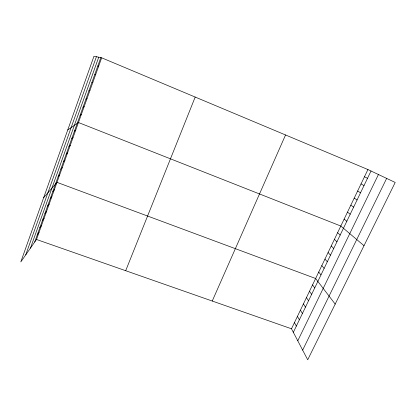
<?xml version="1.0" encoding="UTF-8"?>
<svg xmlns="http://www.w3.org/2000/svg" width="416" height="416" viewBox="0 0 416 416"><rect width="100%" height="100%" fill="white"/><g stroke="black" fill="none" stroke-linecap="round" stroke-linejoin="round"><path stroke-width="0.62" d="M25.735 254.873L96.408 56.722M30.451 248.118L98.727 57.2M34.715 242.008L100.807 57.632M36.488 239.47L101.67 57.814L367.926 169.541L395.2 182.452L307.715 359.788L291.486 328.786L36.488 239.47L20.8 261.94L93.974 56.212L101.67 57.814M125.694 270.712L195.192 97.058M212.248 301.028L285.542 134.971M291.486 328.786L367.926 169.541M293.342 332.327L371.02 171.007M297.773 340.798L378.44 174.517M302.65 350.111L386.641 178.402M37.258 234.915L39 232.471M39.816 227.781L41.522 225.436M42.385 220.605L44.065 218.358M44.975 213.382L46.618 211.24M47.58 206.123L49.187 204.079M50.196 198.817L51.771 196.877M52.832 191.469L54.371 189.634M43.654 197.688L56.982 182.348L315.624 278.502L335.187 304.096M58.146 176.649L59.613 175.022M60.824 169.166L62.254 167.653M63.523 161.647L64.917 160.243M66.232 154.081L67.59 152.786M68.962 146.468L70.283 145.283M71.708 138.809L72.992 137.738M74.469 131.102L75.712 130.151M67.746 129.953L78.452 122.517L340.808 226.034L364 245.69M80.127 115.315L81.292 114.603M83.028 107.229L84.152 106.636M85.946 99.096L87.027 98.628M88.878 90.906L89.918 90.563M91.832 82.664L92.83 82.451M94.806 74.376L95.758 74.292M97.796 66.03L98.706 66.076M364.468 176.743L367.505 178.308M361.031 183.903L364.005 185.567M357.614 191.027L360.532 192.79M354.214 198.104L357.074 199.966M350.834 205.145L353.642 207.1M347.474 212.15L350.22 214.198M344.131 219.112L346.824 221.255M337.6 232.716L340.184 235.04M334.412 239.361L336.944 241.774M331.24 245.97L333.72 248.472M328.084 252.548L330.512 255.133M324.943 259.09L327.319 261.758M321.818 265.595L324.147 268.346M318.713 272.064L320.991 274.898M312.551 284.903L314.73 287.898M309.494 291.268L311.626 294.346M306.452 297.606L308.537 300.763M303.43 303.904L305.469 307.143M300.42 310.175L302.411 313.487M297.424 316.41L299.369 319.8M294.45 322.613L296.348 326.076"/></g></svg>
